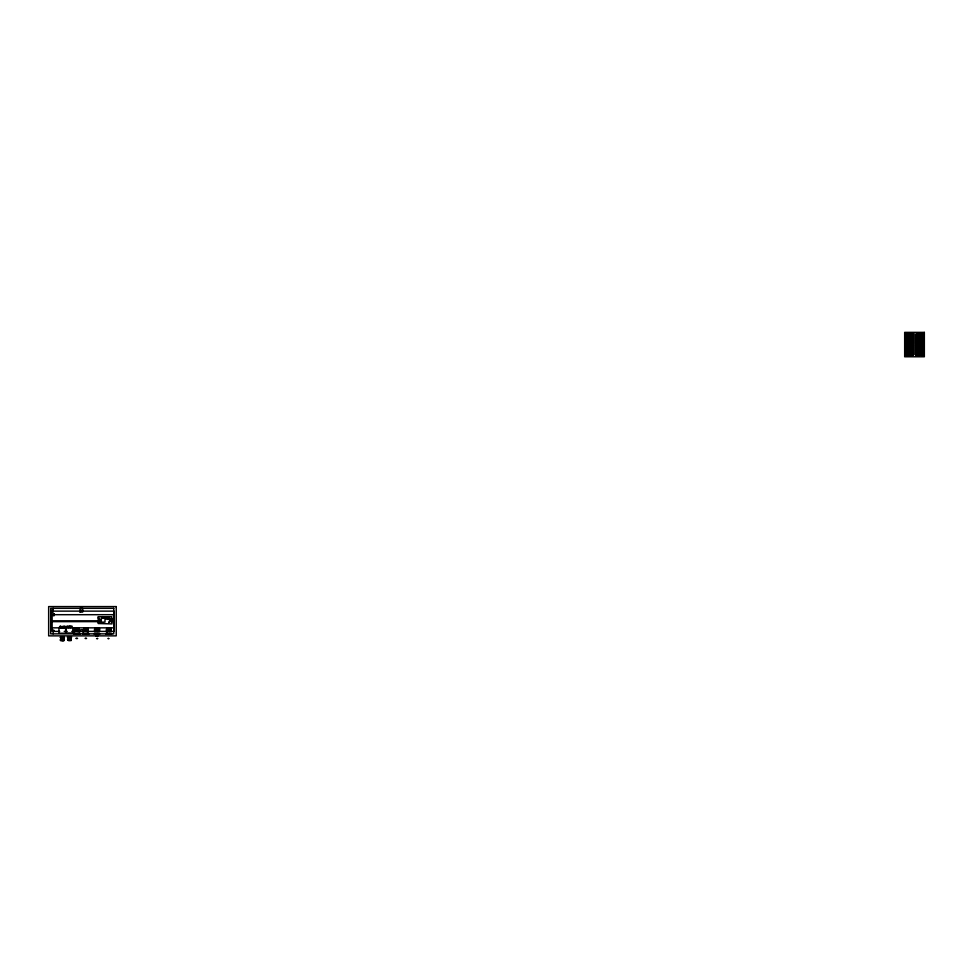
<?xml version="1.0" encoding="UTF-8"?>
<svg xmlns="http://www.w3.org/2000/svg" width="973" height="973" viewBox="0 0 973 973"><rect width="100%" height="100%" fill="white"/><g stroke="black" fill="none" stroke-linecap="round" stroke-linejoin="round"><path stroke-width="1.46" d="M111.652 621.419L111.676 618.743M113.975 615.848L113.464 615.8M97.203 638.604L97.811 638.495L96.558 638.604M109 638.58L107.906 638.47L108.514 638.58M63.221 640.404L63.05 637.631M63.598 637.631L63.804 640.635L60.46 640.404L60.521 639.322L64.133 639.322M63.598 640.404L63.367 637.631M70.761 640.161L70.53 637.388M86.427 638.373L85.052 638.373L86.536 638.495M63.89 637.631L64.51 637.364L60.083 637.364L64.145 637.631M63.89 640.404L63.756 637.631M71.053 640.161C70.676 631.404 71.041 644.953 71.297 639.066L67.624 639.066C66.711 641.28 72.27 641.28 71.236 639.066M71.309 637.388L67.246 637.12L71.674 637.12M63.804 640.635L64.072 639.322M77.329 638.495L75.882 638.385L77.585 638.385M88.847 633.873L88.069 633.618M106.057 633.897L106.495 633.97M87.947 633.143L88.178 629.336M908.052 334.396L907.298 333.642L908.429 333.593L908.429 355.376L907.298 355.376L908.052 354.622M908.052 334.59L907.298 334.59L908.052 335.344M908.052 335.551L907.298 335.551L908.052 336.293M908.052 336.5L907.298 336.5L908.052 337.254M908.052 337.461L907.298 337.461L908.052 338.203M908.052 339.358L907.298 339.358L908.052 340.112M908.052 340.319L907.298 340.319L908.052 341.073M908.052 341.268L907.298 341.268L908.052 342.022M908.052 342.228L907.298 342.228L908.052 342.97M908.052 343.177L907.298 343.177L908.052 343.931M908.052 345.087L907.298 345.087L908.052 345.841M908.052 346.035L907.298 346.035L908.052 346.789M908.052 346.996L907.298 346.996L908.052 347.738M908.052 347.945L907.298 347.945L908.052 348.699M908.052 348.906L907.298 348.906L908.052 349.648M908.052 350.803L907.298 350.803L908.052 351.557M908.052 351.764L907.298 351.764L908.052 352.518M908.052 352.713L907.298 352.713L908.052 353.467M908.052 353.673L907.298 353.673L908.052 354.415M80.187 610.193L82.669 610.205M50.669 610.29L53.15 610.302M53.637 611.129L114.084 611.129L114.084 631.404L71.771 631.404M50.669 612.175L53.15 612.175L53.15 608.32M80.187 612.078L82.669 612.078L82.669 608.32L80.187 608.307L80.102 612.26M52.128 614.693L114.084 614.693M109.864 618.925L112.017 618.451L111.737 621.552M110.715 619.169L111.007 619.29M109.754 619.74L111.518 619.631L111.518 620.336M99.416 619.837L99.951 620.579L99.441 619.387M110.326 619.886L111.348 619.777M109.754 620.008L111.348 620.129M109.754 620.251L111.786 620.202M110.326 620.519L111.348 620.385M109.754 620.652L111.348 620.628M52.128 620.896L100.487 620.896M109.754 620.932L114.084 620.896M110.715 621.236L114.084 621.638M111.676 621.419L109.864 621.467L109.864 618.84M52.128 621.638L100.487 621.638M70.907 626.235L72.16 626.235L72.16 627.694M67.903 626.332L67.101 627.342L67.624 626.588M62.929 626.478L61.664 626.478L61.664 627.938M63.744 626.478L64.996 626.478L64.996 627.938M62.552 626.855L62.041 627.573L62.272 626.709M62.831 626.709L62.929 627.938M63.768 626.709L65.082 626.332L64.632 627.585L63.768 626.332L63.744 627.938M71.284 626.709L71.272 627.33M52.128 627.84L59.681 627.84M62.71 627.84L114.084 627.84M75.03 628.959L74.933 627.707M76.916 628.959L77.281 631.83M85.733 628.959L85.405 631.83M87.619 628.959L87.242 631.83M106.957 628.959L107.346 631.927M108.83 628.959L109.304 631.927M110.703 628.959L111.141 631.927M77.281 629.215L76.247 629.215L76.247 631.83M79.129 629.215L78.083 629.215L78.083 631.83M85.405 629.203L86.451 629.203M87.242 629.203L88.288 629.203M77.293 629.336L76.879 627.707M79.166 629.336L79.129 631.83M85.356 629.336L85.806 627.707M86.305 629.336L86.451 631.83M87.242 629.336L87.643 627.707M107.346 629.3L106.312 629.3L106.641 633.35M109.304 629.3L107.894 628.959L108.258 631.927M111.141 629.3L109.767 628.959L110.095 631.927M50.669 630.09L53.15 630.09L53.15 633.861M53.637 631.404L59.681 631.404M64.218 631.404L67.246 631.404M79.92 633.654L73.607 633.873M89.09 633.642L82.766 633.873M93.846 633.727L100.061 633.727M95.926 635.977L97.981 635.977M67.684 639.066L67.684 640.161L71.297 640.161M64.133 640.404L60.46 640.404L60.837 637.631M54.099 615.763L53.418 615.812M67.684 640.161L68.013 637.388M67.867 640.161L67.891 637.12M68.159 640.161L68.402 637.388M60.995 640.404L61.226 637.631M60.727 637.364L60.995 640.635L60.703 639.322M61.372 640.404L61.542 637.631M61.822 640.404L61.725 637.364M68.888 637.12L69.071 640.38L68.986 639.066M908.052 333.593L908.052 355.376M906.289 333.544L906.289 355.315L906.228 354.622L906.97 355.364L905.924 355.315L905.924 333.544L906.97 334.384L906.228 333.63M111.859 633.97L105.631 633.97M111.275 619.12L111.275 621.285M111.129 618.779L111.177 620.981M110.74 627.804L110.703 629.336M110.496 627.804L110.496 629.3M110.326 618.925L110.326 621.492M110.18 618.998L110.18 621.406M109.754 619.169L109.754 621.236M108.903 627.804L108.83 629.336M108.66 627.804L108.66 629.3M106.957 627.804L106.957 629.336M106.714 627.804L106.714 629.3M100.207 620.932L100.207 619.424L99.197 619.424L99.197 620.932M99.343 631.939L99.818 628.959L98.297 629.324L98.297 631.939M98.942 627.816L98.881 629.336M98.699 627.816L98.699 629.324M97.507 631.939L97.945 628.959L96.461 629.324L96.461 631.939M97.105 627.816L97.105 629.324M96.862 627.816L96.996 629.336M95.682 629.336L94.503 629.324L94.503 631.939M95.549 629.324L95.549 631.939M95.147 627.816L95.147 629.324M94.904 627.816L94.904 629.324M87.886 627.707L87.886 629.203M86.05 627.707L86.05 629.203M84.493 631.83L84.493 629.203L83.459 629.203L83.459 631.83M84.092 627.707L84.092 629.203M83.86 627.707L83.86 629.203M82.547 633.861C85.892 628.315 76.782 628.315 80.066 633.861M78.728 627.707L78.728 629.215M78.485 627.707L78.485 629.215M76.648 627.707L76.648 629.215M75.335 631.83L75.335 629.215L74.289 629.215L74.289 633.253M74.69 627.707L74.69 629.215M72.805 627.694L72.805 632.985L66.115 632.985L66.115 627.694M70.932 626.235L70.907 627.694M70.384 639.066L70.214 640.38L70.214 637.388M70.092 627.694L70.092 626.235L68.828 626.235L68.828 627.694M69.934 639.066L69.849 640.38L69.849 637.388M69.46 637.12L69.46 640.38M68.706 637.388L68.706 640.38L68.548 639.066M67.976 627.694L67.976 626.235L66.748 626.235L66.748 627.694M63.78 626.478L63.78 627.938M62.771 639.322L62.686 640.635L62.686 637.631M62.296 637.364L62.296 640.635M60.812 627.938L60.812 626.478L59.584 626.478L59.584 627.938M52.128 611.129L52.128 631.404M98.407 617.101L98.881 616.578L98.431 617.052M98.431 618.11L98.881 618.828L98.431 618.11M98.455 623.073L98.504 622.951M99.392 623.085L99.416 623.036M100.341 623.073L100.377 622.951M101.265 623.073L101.289 623.024M102.214 617.101L102.627 616.578L102.238 617.052M102.238 623.085L102.262 622.951M103.174 623.061L103.199 622.951M104.135 617.089L104.16 617.028M107.006 617.089L107.03 617.04M109.876 617.077L109.876 617.077M110.825 617.077L110.825 617.077M111.53 616.712L98.2 616.76L98.224 623.523L112.017 623.9L111.64 616.578M924.35 332.365L904.671 332.365L904.671 356.775L924.35 356.775L924.35 332.365M921.784 333.277L921.407 355.06L921.784 333.277M923.924 333.338L923.547 355.109L923.924 333.338M909.962 333.642L909.208 334.396L909.962 333.642M910.91 333.642L910.169 334.396L910.91 333.642M911.871 333.642L911.117 334.396L911.871 333.642M912.82 333.642L912.066 334.396L912.82 333.642M913.781 333.642L913.027 334.396L913.781 333.642M916.639 333.642L915.885 334.396L916.639 333.642M917.588 333.642L916.846 334.396L917.588 333.642M918.548 333.642L917.794 334.396L918.548 333.642M919.497 333.642L918.743 334.396L919.497 333.642M920.458 333.642L919.704 334.396L920.458 333.642M922.355 333.642L921.613 334.396L922.355 333.642M923.803 333.654L923.049 334.408L923.803 333.654M906.97 334.59L906.228 335.344L906.97 334.59M909.962 334.59L909.208 335.344L909.962 334.59M910.91 334.59L910.169 335.344L910.91 334.59M911.871 334.59L911.117 335.344L911.871 334.59M912.82 334.59L912.066 335.344L912.82 334.59M913.781 334.59L913.027 335.344L913.781 334.59M916.639 334.59L915.885 335.344L916.639 334.59M917.588 334.59L916.846 335.344L917.588 334.59M918.548 334.59L917.794 335.344L918.548 334.59M919.497 334.59L918.743 335.344L919.497 334.59M920.458 334.59L919.704 335.344L920.458 334.59M922.355 334.59L921.613 335.344L922.355 334.59M923.803 334.615L923.049 335.357L923.803 334.615M906.97 335.539L906.228 336.293L906.97 335.539M909.962 335.551L909.208 336.293L909.962 335.551M910.91 335.551L910.169 336.293L910.91 335.551M911.871 335.551L911.117 336.293L911.871 335.551M912.82 335.551L912.066 336.293L912.82 335.551M913.781 335.551L913.027 336.293L913.781 335.551M916.639 335.551L915.885 336.293L916.639 335.551M917.588 335.551L916.846 336.293L917.588 335.551M918.548 335.551L917.794 336.293L918.548 335.551M919.497 335.551L918.743 336.293L919.497 335.551M920.458 335.551L919.704 336.293L920.458 335.551M922.355 335.551L921.613 336.293L922.355 335.551M923.803 335.563L923.049 336.317L923.803 335.563M906.97 336.5L906.228 337.242L906.97 336.5M909.962 336.5L909.208 337.254L909.962 336.5M910.91 336.5L910.169 337.254L910.91 336.5M911.871 336.5L911.117 337.254L911.871 336.5M912.82 336.5L912.066 337.254L912.82 336.5M913.781 336.5L913.027 337.254L913.781 336.5M916.639 336.5L915.885 337.254L916.639 336.5M917.588 336.5L916.846 337.254L917.588 336.5M918.548 336.5L917.794 337.254L918.548 336.5M919.497 336.5L918.743 337.254L919.497 336.5M920.458 336.5L919.704 337.254L920.458 336.5M922.355 336.5L921.613 337.254L922.355 336.5M923.803 336.512L923.049 337.266L923.803 336.512M906.97 337.449L906.228 338.203L906.97 337.449M909.962 337.461L909.208 338.203L909.962 337.461M910.91 337.461L910.169 338.203L910.91 337.461M911.871 337.461L911.117 338.203L911.871 337.461M912.82 337.461L912.066 338.203L912.82 337.461M913.781 337.461L913.027 338.203L913.781 337.461M916.639 337.461L915.885 338.203L916.639 337.461M917.588 337.461L916.846 338.203L917.588 337.461M918.548 337.461L917.794 338.203L918.548 337.461M919.497 337.461L918.743 338.203L919.497 337.461M920.458 337.461L919.704 338.203L920.458 337.461M922.355 337.461L921.613 338.203L922.355 337.461M923.803 337.473L923.049 338.227L923.803 337.473M909.962 338.409L909.208 339.163L909.962 338.409M910.91 338.409L910.169 339.163L910.91 338.409M911.871 338.409L911.117 339.163L911.871 338.409M912.82 338.409L912.066 339.163L912.82 338.409M913.781 338.409L913.027 339.163L913.781 338.409M916.639 338.409L915.885 339.163L916.639 338.409M917.588 338.409L916.846 339.163L917.588 338.409M918.548 338.409L917.794 339.163L918.548 338.409M919.497 338.409L918.743 339.163L919.497 338.409M920.458 338.409L919.704 339.163L920.458 338.409M906.97 339.358L906.228 340.112L906.97 339.358M909.962 339.358L909.208 340.112L909.962 339.358M910.91 339.358L910.169 340.112L910.91 339.358M911.871 339.358L911.117 340.112L911.871 339.358M912.82 339.358L912.066 340.112L912.82 339.358M913.781 339.358L913.027 340.112L913.781 339.358M916.639 339.358L915.885 340.112L916.639 339.358M917.588 339.358L916.846 340.112L917.588 339.358M918.548 339.358L917.794 340.112L918.548 339.358M919.497 339.358L918.743 340.112L919.497 339.358M920.458 339.358L919.704 340.112L920.458 339.358M922.355 339.358L921.613 340.112L922.355 339.358M923.803 339.382L923.049 340.124L923.803 339.382M906.97 340.307L906.228 341.061L906.97 340.307M909.962 340.319L909.208 341.073L909.962 340.319M910.91 340.319L910.169 341.073L910.91 340.319M911.871 340.319L911.117 341.073L911.871 340.319M912.82 340.319L912.066 341.073L912.82 340.319M913.781 340.319L913.027 341.073L913.781 340.319M916.639 340.319L915.885 341.073L916.639 340.319M917.588 340.319L916.846 341.073L917.588 340.319M918.548 340.319L917.794 341.073L918.548 340.319M919.497 340.319L918.743 341.073L919.497 340.319M920.458 340.319L919.704 341.073L920.458 340.319M922.355 340.319L921.613 341.073L922.355 340.319M923.803 340.331L923.049 341.085L923.803 340.331M906.97 341.268L906.228 342.01L906.97 341.268M909.962 341.268L909.208 342.022L909.962 341.268M910.91 341.268L910.169 342.022L910.91 341.268M911.871 341.268L911.117 342.022L911.871 341.268M912.82 341.268L912.066 342.022L912.82 341.268M913.781 341.268L913.027 342.022L913.781 341.268M916.639 341.268L915.885 342.022L916.639 341.268M917.588 341.268L916.846 342.022L917.588 341.268M918.548 341.268L917.794 342.022L918.548 341.268M919.497 341.268L918.743 342.022L919.497 341.268M920.458 341.268L919.704 342.022L920.458 341.268M922.355 341.268L921.613 342.022L922.355 341.268M923.803 341.292L923.049 342.034L923.803 341.292M906.97 342.216L906.228 342.97L906.97 342.216M909.962 342.228L909.208 342.97L909.962 342.228M910.91 342.228L910.169 342.97L910.91 342.228M911.871 342.228L911.117 342.97L911.871 342.228M912.82 342.228L912.066 342.97L912.82 342.228M913.781 342.228L913.027 342.97L913.781 342.228M916.639 342.228L915.885 342.97L916.639 342.228M917.588 342.228L916.846 342.97L917.588 342.228M918.548 342.228L917.794 342.97L918.548 342.228M919.497 342.228L918.743 342.97L919.497 342.228M920.458 342.228L919.704 342.97L920.458 342.228M922.355 342.228L921.613 342.97L922.355 342.228M923.803 342.241L923.049 342.995L923.803 342.241M906.97 343.177L906.228 343.919L906.97 343.177M909.962 343.177L909.208 343.931L909.962 343.177M910.91 343.177L910.169 343.931L910.91 343.177M911.871 343.177L911.117 343.931L911.871 343.177M912.82 343.177L912.066 343.931L912.82 343.177M913.781 343.177L913.027 343.931L913.781 343.177M916.639 343.177L915.885 343.931L916.639 343.177M917.588 343.177L916.846 343.931L917.588 343.177M918.548 343.177L917.794 343.931L918.548 343.177M919.497 343.177L918.743 343.931L919.497 343.177M920.458 343.177L919.704 343.931L920.458 343.177M922.355 343.177L921.613 343.931L922.355 343.177M923.803 343.189L923.049 343.943L923.803 343.189M909.962 344.126L909.208 344.88L909.962 344.126M910.91 344.126L910.169 344.88L910.91 344.126M911.871 344.126L911.117 344.88L911.871 344.126M912.82 344.126L912.066 344.88L912.82 344.126M913.781 344.126L913.027 344.88L913.781 344.126M916.639 344.126L915.885 344.88L916.639 344.126M917.588 344.126L916.846 344.88L917.588 344.126M918.548 344.126L917.794 344.88L918.548 344.126M919.497 344.126L918.743 344.88L919.497 344.126M920.458 344.126L919.704 344.88L920.458 344.126M906.97 345.074L906.228 345.829L906.97 345.074M909.962 345.087L909.208 345.841L909.962 345.087M910.91 345.087L910.169 345.841L910.91 345.087M911.871 345.087L911.117 345.841L911.871 345.087M912.82 345.087L912.066 345.841L912.82 345.087M913.781 345.087L913.027 345.841L913.781 345.087M916.639 345.087L915.885 345.841L916.639 345.087M917.588 345.087L916.846 345.841L917.588 345.087M918.548 345.087L917.794 345.841L918.548 345.087M919.497 345.087L918.743 345.841L919.497 345.087M920.458 345.087L919.704 345.841L920.458 345.087M922.355 345.087L921.613 345.841L922.355 345.087M923.803 345.099L923.049 345.853L923.803 345.099M906.97 346.035L906.228 346.789L906.97 346.035M909.962 346.035L909.208 346.789L909.962 346.035M910.91 346.035L910.169 346.789L910.91 346.035M911.871 346.035L911.117 346.789L911.871 346.035M912.82 346.035L912.066 346.789L912.82 346.035M913.781 346.035L913.027 346.789L913.781 346.035M916.639 346.035L915.885 346.789L916.639 346.035M917.588 346.035L916.846 346.789L917.588 346.035M918.548 346.035L917.794 346.789L918.548 346.035M919.497 346.035L918.743 346.789L919.497 346.035M920.458 346.035L919.704 346.789L920.458 346.035M922.355 346.035L921.613 346.789L922.355 346.035M923.803 346.06L923.049 346.802L923.803 346.06M906.97 346.984L906.228 347.738L906.97 346.984M909.962 346.996L909.208 347.738L909.962 346.996M910.91 346.996L910.169 347.738L910.91 346.996M911.871 346.996L911.117 347.738L911.871 346.996M912.82 346.996L912.066 347.738L912.82 346.996M913.781 346.996L913.027 347.738L913.781 346.996M916.639 346.996L915.885 347.738L916.639 346.996M917.588 346.996L916.846 347.738L917.588 346.996M918.548 346.996L917.794 347.738L918.548 346.996M919.497 346.996L918.743 347.738L919.497 346.996M920.458 346.996L919.704 347.738L920.458 346.996M922.355 346.996L921.613 347.738L922.355 346.996M923.803 347.008L923.049 347.762L923.803 347.008M906.97 347.945L906.228 348.687L906.97 347.945M909.962 347.945L909.208 348.699L909.962 347.945M910.91 347.945L910.169 348.699L910.91 347.945M911.871 347.945L911.117 348.699L911.871 347.945M912.82 347.945L912.066 348.699L912.82 347.945M913.781 347.945L913.027 348.699L913.781 347.945M916.639 347.945L915.885 348.699L916.639 347.945M917.588 347.945L916.846 348.699L917.588 347.945M918.548 347.945L917.794 348.699L918.548 347.945M919.497 347.945L918.743 348.699L919.497 347.945M920.458 347.945L919.704 348.699L920.458 347.945M922.355 347.945L921.613 348.699L922.355 347.945M923.803 347.957L923.049 348.711L923.803 347.957M906.97 348.893L906.228 349.648L906.97 348.893M909.962 348.906L909.208 349.648L909.962 348.906M910.91 348.906L910.169 349.648L910.91 348.906M911.871 348.906L911.117 349.648L911.871 348.906M912.82 348.906L912.066 349.648L912.82 348.906M913.781 348.906L913.027 349.648L913.781 348.906M916.639 348.906L915.885 349.648L916.639 348.906M917.588 348.906L916.846 349.648L917.588 348.906M918.548 348.906L917.794 349.648L918.548 348.906M919.497 348.906L918.743 349.648L919.497 348.906M920.458 348.906L919.704 349.648L920.458 348.906M922.355 348.906L921.613 349.648L922.355 348.906M923.803 348.918L923.049 349.672L923.803 348.918M909.962 349.854L909.208 350.608L909.962 349.854M910.91 349.854L910.169 350.608L910.91 349.854M911.871 349.854L911.117 350.608L911.871 349.854M912.82 349.854L912.066 350.608L912.82 349.854M913.781 349.854L913.027 350.608L913.781 349.854M916.639 349.854L915.885 350.608L916.639 349.854M917.588 349.854L916.846 350.608L917.588 349.854M918.548 349.854L917.794 350.608L918.548 349.854M919.497 349.854L918.743 350.608L919.497 349.854M920.458 349.854L919.704 350.608L920.458 349.854M906.97 350.803L906.228 351.557L906.97 350.803M909.962 350.803L909.208 351.557L909.962 350.803M910.91 350.803L910.169 351.557L910.91 350.803M911.871 350.803L911.117 351.557L911.871 350.803M912.82 350.803L912.066 351.557L912.82 350.803M913.781 350.803L913.027 351.557L913.781 350.803M916.639 350.803L915.885 351.557L916.639 350.803M917.588 350.803L916.846 351.557L917.588 350.803M918.548 350.803L917.794 351.557L918.548 350.803M919.497 350.803L918.743 351.557L919.497 350.803M920.458 350.803L919.704 351.557L920.458 350.803M922.355 350.803L921.613 351.557L922.355 350.803M923.803 350.827L923.049 351.569L923.803 350.827M906.97 351.752L906.228 352.506L906.97 351.752M909.962 351.764L909.208 352.518L909.962 351.764M910.91 351.764L910.169 352.518L910.91 351.764M911.871 351.764L911.117 352.518L911.871 351.764M912.82 351.764L912.066 352.518L912.82 351.764M913.781 351.764L913.027 352.518L913.781 351.764M916.639 351.764L915.885 352.518L916.639 351.764M917.588 351.764L916.846 352.518L917.588 351.764M918.548 351.764L917.794 352.518L918.548 351.764M919.497 351.764L918.743 352.518L919.497 351.764M920.458 351.764L919.704 352.518L920.458 351.764M922.355 351.764L921.613 352.518L922.355 351.764M923.803 351.776L923.049 352.53L923.803 351.776M906.97 352.713L906.228 353.454L906.97 352.713M909.962 352.713L909.208 353.467L909.962 352.713M910.91 352.713L910.169 353.467L910.91 352.713M911.871 352.713L911.117 353.467L911.871 352.713M912.82 352.713L912.066 353.467L912.82 352.713M913.781 352.713L913.027 353.467L913.781 352.713M916.639 352.713L915.885 353.467L916.639 352.713M917.588 352.713L916.846 353.467L917.588 352.713M918.548 352.713L917.794 353.467L918.548 352.713M919.497 352.713L918.743 353.467L919.497 352.713M920.458 352.713L919.704 353.467L920.458 352.713M922.355 352.713L921.613 353.467L922.355 352.713M923.803 352.737L923.049 353.479L923.803 352.737M906.97 353.661L906.228 354.415L906.97 353.661M909.962 353.673L909.208 354.415L909.962 353.673M910.91 353.673L910.169 354.415L910.91 353.673M911.871 353.673L911.117 354.415L911.871 353.673M912.82 353.673L912.066 354.415L912.82 353.673M913.781 353.673L913.027 354.415L913.781 353.673M916.639 353.673L915.885 354.415L916.639 353.673M917.588 353.673L916.846 354.415L917.588 353.673M918.548 353.673L917.794 354.415L918.548 353.673M919.497 353.673L918.743 354.415L919.497 353.673M920.458 353.673L919.704 354.415L920.458 353.673M922.355 353.673L921.613 354.415L922.355 353.673M923.803 353.686L923.049 354.44L923.803 353.686M909.962 354.622L909.208 355.376L909.962 354.622M910.91 354.622L910.169 355.376L910.91 354.622M911.871 354.622L911.117 355.376L911.871 354.622M912.82 354.622L912.066 355.376L912.82 354.622M913.781 354.622L913.027 355.376L913.781 354.622M916.639 354.622L915.885 355.376L916.639 354.622M917.588 354.622L916.846 355.376L917.588 354.622M918.548 354.622L917.794 355.376L918.548 354.622M919.497 354.622L918.743 355.376L919.497 354.622M920.458 354.622L919.704 355.376L920.458 354.622M922.355 354.622L921.613 355.376L922.355 354.622M923.803 354.634L923.049 355.388L923.803 354.634M116.237 606.58L48.65 606.58L48.65 635.868L116.237 635.868L116.237 606.58M113.756 608.32L50.669 608.32L50.669 633.861L113.756 633.861L113.756 608.32M53.929 613.768L53.831 614.377L53.929 613.768M54.184 614.012L53.576 614.012L54.184 614.121M109.535 617.855L108.027 617.855L108.027 619.436L109.535 619.436L109.535 617.855M104.987 618.281L101.301 618.281L101.301 622.112L104.987 622.112L104.987 618.281M107.054 618.196L105.887 618.196L105.887 619.132L107.054 619.132L107.054 618.196M109.499 621.601L108.781 622.428L109.499 621.601M60.387 626.332L59.973 627.549L60.387 626.332M69.776 626.332L69.205 627.33L69.776 626.332M65.641 627.938L58.952 627.938L58.952 633.241L65.641 633.241L65.641 627.938M53.929 630.431L53.831 631.039L53.929 630.431M54.184 630.686L53.576 630.784L54.184 630.686"/></g></svg>
